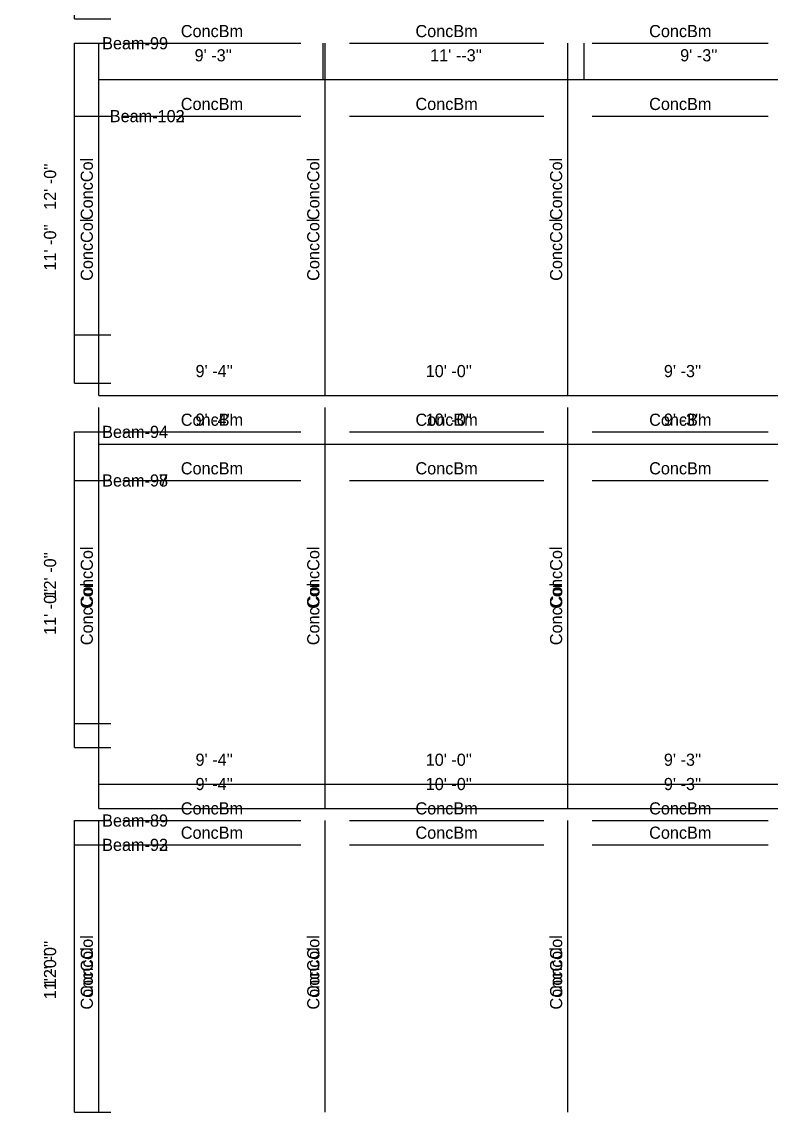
# Model space of a CAD drawing. Extents: x -38 to 2998, y -195 to 11529.
# Drawn here: x -38 to 332, y 2926 to 3467 of the extents above; entities that cross this region are included whole.
import ezdxf
from ezdxf.enums import TextEntityAlignment as Align

# ---------------------------------------------------------------- set-up
doc = ezdxf.new("R2010")
doc.units = 0
doc.header["$MEASUREMENT"] = 0
doc.layers.get('0').update_dxf_attribs({"linetype": 'CONTINUOUS'})
for name, color, linetype in [('CENTERLINES', 7, 'CONTINUOUS'), ('DIMENSIONS', 4, 'CONTINUOUS'), ('TEXT', 5, 'CONTINUOUS')]:
    doc.layers.add(name, color=color, linetype=linetype)
doc.dimstyles.get("Standard").update_dxf_attribs({"dimtxt": 0.18, "dimasz": 0.18, "dimexe": 0.18, "dimexo": 0.0625, "dimgap": 0.09, "dimtad": 0, "dimtih": 1, "dimtoh": 1, "dimdec": 4, "dimzin": 0, "dimtxsty": 'STANDARD', "dimcen": 0.09, "dimazin": 3, "dimtfac": 1, "dimtdec": 4, "dimtofl": 0, "dimtmove": 0, "dimatfit": 3, "dimtolj": 1, "dimtzin": 0})

# ---------------------------------------------------------------- blocks, each defined once
blk = doc.blocks.new('*D2128')
at = {"color": 1, "linetype": 'BYBLOCK'}
for points in [[(-8.29, 3068.29), (-7.23, 3067.23), (-16.77, 3076.77), (-15.71, 3075.71)], [(-8.29, 2924.29), (-7.23, 2923.23), (-16.77, 2932.77), (-15.71, 2931.71)]]:
    blk.add_solid(points, dxfattribs=at)
at = {"layer": 'DIMENSIONS', "color": 9, "linetype": 'BYBLOCK'}
for p, q in [((-12, 3072), (6, 3072)), ((-12, 2928), (6, 2928))]:
    blk.add_line(p, q, dxfattribs=at)
at = {"layer": 'DIMENSIONS', "color": 0, "linetype": 'BYBLOCK'}
blk.add_line((-12, 2928), (-12, 3072), dxfattribs=at)
at = {"layer": 'DIMENSIONS', "color": 0, "linetype": 'BYBLOCK', "insert": (-24, 3000), "char_height": 6, "attachment_point": 5, "rotation": 90}
blk.add_mtext("\\A1; 12' -0''", dxfattribs=at)
blk = doc.blocks.new('*D2129')
at = {"color": 1, "linetype": 'BYBLOCK'}
for points in [[(4.77, 3094.77), (3.71, 3093.71), (-3.71, 3086.29), (-4.77, 3085.23)], [(116.73, 3094.77), (115.67, 3093.71), (108.25, 3086.29), (107.19, 3085.23)]]:
    blk.add_solid(points, dxfattribs=at)
at = {"layer": 'DIMENSIONS', "color": 9, "linetype": 'BYBLOCK'}
for p, q in [((0, 3090), (0, 3108)), ((111.96, 3090), (111.96, 3108))]:
    blk.add_line(p, q, dxfattribs=at)
at = {"layer": 'DIMENSIONS', "color": 0, "linetype": 'BYBLOCK'}
blk.add_line((0, 3090), (111.96, 3090), dxfattribs=at)
at = {"layer": 'DIMENSIONS', "color": 0, "linetype": 'BYBLOCK', "insert": (55.98, 3102), "char_height": 6, "attachment_point": 5}
blk.add_mtext("\\A1; 9' -4''", dxfattribs=at)
blk = doc.blocks.new('*D2130')
at = {"color": 1, "linetype": 'BYBLOCK'}
for points in [[(116.73, 3094.77), (115.67, 3093.71), (108.25, 3086.29), (107.19, 3085.23)], [(236.73, 3094.77), (235.67, 3093.71), (228.25, 3086.29), (227.19, 3085.23)]]:
    blk.add_solid(points, dxfattribs=at)
at = {"layer": 'DIMENSIONS', "color": 9, "linetype": 'BYBLOCK'}
for p, q in [((111.96, 3090), (111.96, 3108)), ((231.96, 3090), (231.96, 3108))]:
    blk.add_line(p, q, dxfattribs=at)
at = {"layer": 'DIMENSIONS', "color": 0, "linetype": 'BYBLOCK'}
blk.add_line((111.96, 3090), (231.96, 3090), dxfattribs=at)
at = {"layer": 'DIMENSIONS', "color": 0, "linetype": 'BYBLOCK', "insert": (171.96, 3102), "char_height": 6, "attachment_point": 5}
blk.add_mtext("\\A1; 10' -0''", dxfattribs=at)
blk = doc.blocks.new('*D2131')
at = {"color": 1, "linetype": 'BYBLOCK'}
for points in [[(236.73, 3094.77), (235.67, 3093.71), (228.25, 3086.29), (227.19, 3085.23)], [(347.73, 3094.77), (346.67, 3093.71), (339.25, 3086.29), (338.19, 3085.23)]]:
    blk.add_solid(points, dxfattribs=at)
at = {"layer": 'DIMENSIONS', "color": 9, "linetype": 'BYBLOCK'}
for p, q in [((231.96, 3090), (231.96, 3108)), ((342.96, 3090), (342.96, 3108))]:
    blk.add_line(p, q, dxfattribs=at)
at = {"layer": 'DIMENSIONS', "color": 0, "linetype": 'BYBLOCK'}
blk.add_line((231.96, 3090), (342.96, 3090), dxfattribs=at)
at = {"layer": 'DIMENSIONS', "color": 0, "linetype": 'BYBLOCK', "insert": (287.46, 3102), "char_height": 6, "attachment_point": 5}
blk.add_mtext("\\A1; 9' -3''", dxfattribs=at)
blk = doc.blocks.new('*D2149')
at = {"color": 1, "linetype": 'BYBLOCK'}
for points in [[(-8.29, 3260.29), (-7.23, 3259.23), (-16.77, 3268.77), (-15.71, 3267.71)], [(-8.29, 3116.29), (-7.23, 3115.23), (-16.77, 3124.77), (-15.71, 3123.71)]]:
    blk.add_solid(points, dxfattribs=at)
at = {"layer": 'DIMENSIONS', "color": 9, "linetype": 'BYBLOCK'}
for p, q in [((-12, 3264), (6, 3264)), ((-12, 3120), (6, 3120))]:
    blk.add_line(p, q, dxfattribs=at)
at = {"layer": 'DIMENSIONS', "color": 0, "linetype": 'BYBLOCK'}
blk.add_line((-12, 3120), (-12, 3264), dxfattribs=at)
at = {"layer": 'DIMENSIONS', "color": 0, "linetype": 'BYBLOCK', "insert": (-24, 3192), "char_height": 6, "attachment_point": 5, "rotation": 90}
blk.add_mtext("\\A1; 12' -0''", dxfattribs=at)
blk = doc.blocks.new('*D2150')
at = {"color": 1, "linetype": 'BYBLOCK'}
for points in [[(4.77, 3286.77), (3.71, 3285.71), (-3.71, 3278.29), (-4.77, 3277.23)], [(116.73, 3286.77), (115.67, 3285.71), (108.25, 3278.29), (107.19, 3277.23)]]:
    blk.add_solid(points, dxfattribs=at)
at = {"layer": 'DIMENSIONS', "color": 9, "linetype": 'BYBLOCK'}
for p, q in [((0, 3282), (0, 3300)), ((111.96, 3282), (111.96, 3300))]:
    blk.add_line(p, q, dxfattribs=at)
at = {"layer": 'DIMENSIONS', "color": 0, "linetype": 'BYBLOCK'}
blk.add_line((0, 3282), (111.96, 3282), dxfattribs=at)
at = {"layer": 'DIMENSIONS', "color": 0, "linetype": 'BYBLOCK', "insert": (55.98, 3294), "char_height": 6, "attachment_point": 5}
blk.add_mtext("\\A1; 9' -4''", dxfattribs=at)
blk = doc.blocks.new('*D2151')
at = {"color": 1, "linetype": 'BYBLOCK'}
for points in [[(116.73, 3286.77), (115.67, 3285.71), (108.25, 3278.29), (107.19, 3277.23)], [(236.73, 3286.77), (235.67, 3285.71), (228.25, 3278.29), (227.19, 3277.23)]]:
    blk.add_solid(points, dxfattribs=at)
at = {"layer": 'DIMENSIONS', "color": 9, "linetype": 'BYBLOCK'}
for p, q in [((111.96, 3282), (111.96, 3300)), ((231.96, 3282), (231.96, 3300))]:
    blk.add_line(p, q, dxfattribs=at)
at = {"layer": 'DIMENSIONS', "color": 0, "linetype": 'BYBLOCK'}
blk.add_line((111.96, 3282), (231.96, 3282), dxfattribs=at)
at = {"layer": 'DIMENSIONS', "color": 0, "linetype": 'BYBLOCK', "insert": (171.96, 3294), "char_height": 6, "attachment_point": 5}
blk.add_mtext("\\A1; 10' -0''", dxfattribs=at)
blk = doc.blocks.new('*D2152')
at = {"color": 1, "linetype": 'BYBLOCK'}
for points in [[(236.73, 3286.77), (235.67, 3285.71), (228.25, 3278.29), (227.19, 3277.23)], [(347.73, 3286.77), (346.67, 3285.71), (339.25, 3278.29), (338.19, 3277.23)]]:
    blk.add_solid(points, dxfattribs=at)
at = {"layer": 'DIMENSIONS', "color": 9, "linetype": 'BYBLOCK'}
for p, q in [((231.96, 3282), (231.96, 3300)), ((342.96, 3282), (342.96, 3300))]:
    blk.add_line(p, q, dxfattribs=at)
at = {"layer": 'DIMENSIONS', "color": 0, "linetype": 'BYBLOCK'}
blk.add_line((231.96, 3282), (342.96, 3282), dxfattribs=at)
at = {"layer": 'DIMENSIONS', "color": 0, "linetype": 'BYBLOCK', "insert": (287.46, 3294), "char_height": 6, "attachment_point": 5}
blk.add_mtext("\\A1; 9' -3''", dxfattribs=at)
blk = doc.blocks.new('*D2170')
at = {"color": 1, "linetype": 'BYBLOCK'}
for points in [[(-8.29, 3452.29), (-7.23, 3451.23), (-16.77, 3460.77), (-15.71, 3459.71)], [(-8.29, 3308.29), (-7.23, 3307.23), (-16.77, 3316.77), (-15.71, 3315.71)]]:
    blk.add_solid(points, dxfattribs=at)
at = {"layer": 'DIMENSIONS', "color": 9, "linetype": 'BYBLOCK'}
for p, q in [((-12, 3456), (6, 3456)), ((-12, 3312), (6, 3312))]:
    blk.add_line(p, q, dxfattribs=at)
at = {"layer": 'DIMENSIONS', "color": 0, "linetype": 'BYBLOCK'}
blk.add_line((-12, 3312), (-12, 3456), dxfattribs=at)
at = {"layer": 'DIMENSIONS', "color": 0, "linetype": 'BYBLOCK', "insert": (-24, 3384), "char_height": 6, "attachment_point": 5, "rotation": 90}
blk.add_mtext("\\A1; 12' -0''", dxfattribs=at)
blk = doc.blocks.new('*D2171')
at = {"color": 1, "linetype": 'BYBLOCK'}
for points in [[(4.77, 3478.77), (3.71, 3477.71), (-3.71, 3470.29), (-4.77, 3469.23)], [(116.73, 3478.77), (115.67, 3477.71), (108.25, 3470.29), (107.19, 3469.23)]]:
    blk.add_solid(points, dxfattribs=at)
at = {"layer": 'DIMENSIONS', "color": 9, "linetype": 'BYBLOCK'}
for p, q in [((0, 3474), (0, 3492)), ((111.96, 3474), (111.96, 3492))]:
    blk.add_line(p, q, dxfattribs=at)
at = {"layer": 'DIMENSIONS', "color": 0, "linetype": 'BYBLOCK'}
blk.add_line((0, 3474), (111.96, 3474), dxfattribs=at)
at = {"layer": 'DIMENSIONS', "color": 0, "linetype": 'BYBLOCK', "insert": (55.98, 3486), "char_height": 6, "attachment_point": 5}
blk.add_mtext("\\A1; 9' -4''", dxfattribs=at)
blk = doc.blocks.new('*D2172')
at = {"color": 1, "linetype": 'BYBLOCK'}
for points in [[(116.73, 3478.77), (115.67, 3477.71), (108.25, 3470.29), (107.19, 3469.23)], [(236.73, 3478.77), (235.67, 3477.71), (228.25, 3470.29), (227.19, 3469.23)]]:
    blk.add_solid(points, dxfattribs=at)
at = {"layer": 'DIMENSIONS', "color": 9, "linetype": 'BYBLOCK'}
for p, q in [((111.96, 3474), (111.96, 3492)), ((231.96, 3474), (231.96, 3492))]:
    blk.add_line(p, q, dxfattribs=at)
at = {"layer": 'DIMENSIONS', "color": 0, "linetype": 'BYBLOCK'}
blk.add_line((111.96, 3474), (231.96, 3474), dxfattribs=at)
at = {"layer": 'DIMENSIONS', "color": 0, "linetype": 'BYBLOCK', "insert": (171.96, 3486), "char_height": 6, "attachment_point": 5}
blk.add_mtext("\\A1; 10' -0''", dxfattribs=at)
blk = doc.blocks.new('*D2173')
at = {"color": 1, "linetype": 'BYBLOCK'}
for points in [[(236.73, 3478.77), (235.67, 3477.71), (228.25, 3470.29), (227.19, 3469.23)], [(347.73, 3478.77), (346.67, 3477.71), (339.25, 3470.29), (338.19, 3469.23)]]:
    blk.add_solid(points, dxfattribs=at)
at = {"layer": 'DIMENSIONS', "color": 9, "linetype": 'BYBLOCK'}
for p, q in [((231.96, 3474), (231.96, 3492)), ((342.96, 3474), (342.96, 3492))]:
    blk.add_line(p, q, dxfattribs=at)
at = {"layer": 'DIMENSIONS', "color": 0, "linetype": 'BYBLOCK'}
blk.add_line((231.96, 3474), (342.96, 3474), dxfattribs=at)
at = {"layer": 'DIMENSIONS', "color": 0, "linetype": 'BYBLOCK', "insert": (287.46, 3486), "char_height": 6, "attachment_point": 5}
blk.add_mtext("\\A1; 9' -3''", dxfattribs=at)
blk = doc.blocks.new('*D2619')
at = {"color": 1, "linetype": 'BYBLOCK'}
for points in [[(-8.29, 3056.29), (-7.23, 3055.23), (-16.77, 3064.77), (-15.71, 3063.71)], [(-8.29, 2924.29), (-7.23, 2923.23), (-16.77, 2932.77), (-15.71, 2931.71)]]:
    blk.add_solid(points, dxfattribs=at)
at = {"layer": 'DIMENSIONS', "color": 9, "linetype": 'BYBLOCK'}
for p, q in [((-12, 3060), (6, 3060)), ((-12, 2928), (6, 2928))]:
    blk.add_line(p, q, dxfattribs=at)
at = {"layer": 'DIMENSIONS', "color": 0, "linetype": 'BYBLOCK'}
blk.add_line((-12, 2928), (-12, 3060), dxfattribs=at)
at = {"layer": 'DIMENSIONS', "color": 0, "linetype": 'BYBLOCK', "insert": (-24, 2994), "char_height": 6, "attachment_point": 5, "rotation": 90}
blk.add_mtext("\\A1; 11' -0''", dxfattribs=at)
blk = doc.blocks.new('*D2620')
at = {"color": 1, "linetype": 'BYBLOCK'}
for points in [[(4.77, 3082.77), (3.71, 3081.71), (-3.71, 3074.29), (-4.77, 3073.23)], [(116.73, 3082.77), (115.67, 3081.71), (108.25, 3074.29), (107.19, 3073.23)]]:
    blk.add_solid(points, dxfattribs=at)
at = {"layer": 'DIMENSIONS', "color": 9, "linetype": 'BYBLOCK'}
for p, q in [((0, 3078), (0, 3096)), ((111.96, 3078), (111.96, 3096))]:
    blk.add_line(p, q, dxfattribs=at)
at = {"layer": 'DIMENSIONS', "color": 0, "linetype": 'BYBLOCK'}
blk.add_line((0, 3078), (111.96, 3078), dxfattribs=at)
at = {"layer": 'DIMENSIONS', "color": 0, "linetype": 'BYBLOCK', "insert": (55.98, 3090), "char_height": 6, "attachment_point": 5}
blk.add_mtext("\\A1; 9' -4''", dxfattribs=at)
blk = doc.blocks.new('*D2621')
at = {"color": 1, "linetype": 'BYBLOCK'}
for points in [[(116.73, 3082.77), (115.67, 3081.71), (108.25, 3074.29), (107.19, 3073.23)], [(236.73, 3082.77), (235.67, 3081.71), (228.25, 3074.29), (227.19, 3073.23)]]:
    blk.add_solid(points, dxfattribs=at)
at = {"layer": 'DIMENSIONS', "color": 9, "linetype": 'BYBLOCK'}
for p, q in [((111.96, 3078), (111.96, 3096)), ((231.96, 3078), (231.96, 3096))]:
    blk.add_line(p, q, dxfattribs=at)
at = {"layer": 'DIMENSIONS', "color": 0, "linetype": 'BYBLOCK'}
blk.add_line((111.96, 3078), (231.96, 3078), dxfattribs=at)
at = {"layer": 'DIMENSIONS', "color": 0, "linetype": 'BYBLOCK', "insert": (171.96, 3090), "char_height": 6, "attachment_point": 5}
blk.add_mtext("\\A1; 10' -0''", dxfattribs=at)
blk = doc.blocks.new('*D2622')
at = {"color": 1, "linetype": 'BYBLOCK'}
for points in [[(236.73, 3082.77), (235.67, 3081.71), (228.25, 3074.29), (227.19, 3073.23)], [(347.73, 3082.77), (346.67, 3081.71), (339.25, 3074.29), (338.19, 3073.23)]]:
    blk.add_solid(points, dxfattribs=at)
at = {"layer": 'DIMENSIONS', "color": 9, "linetype": 'BYBLOCK'}
for p, q in [((231.96, 3078), (231.96, 3096)), ((342.96, 3078), (342.96, 3096))]:
    blk.add_line(p, q, dxfattribs=at)
at = {"layer": 'DIMENSIONS', "color": 0, "linetype": 'BYBLOCK'}
blk.add_line((231.96, 3078), (342.96, 3078), dxfattribs=at)
at = {"layer": 'DIMENSIONS', "color": 0, "linetype": 'BYBLOCK', "insert": (287.46, 3090), "char_height": 6, "attachment_point": 5}
blk.add_mtext("\\A1; 9' -3''", dxfattribs=at)
blk = doc.blocks.new('*D2640')
at = {"color": 1, "linetype": 'BYBLOCK'}
for points in [[(-8.29, 3236.29), (-7.23, 3235.23), (-16.77, 3244.77), (-15.71, 3243.71)], [(-8.29, 3104.29), (-7.23, 3103.23), (-16.77, 3112.77), (-15.71, 3111.71)]]:
    blk.add_solid(points, dxfattribs=at)
at = {"layer": 'DIMENSIONS', "color": 9, "linetype": 'BYBLOCK'}
for p, q in [((-12, 3240), (6, 3240)), ((-12, 3108), (6, 3108))]:
    blk.add_line(p, q, dxfattribs=at)
at = {"layer": 'DIMENSIONS', "color": 0, "linetype": 'BYBLOCK'}
blk.add_line((-12, 3108), (-12, 3240), dxfattribs=at)
at = {"layer": 'DIMENSIONS', "color": 0, "linetype": 'BYBLOCK', "insert": (-24, 3174), "char_height": 6, "attachment_point": 5, "rotation": 90}
blk.add_mtext("\\A1; 11' -0''", dxfattribs=at)
blk = doc.blocks.new('*D2641')
at = {"color": 1, "linetype": 'BYBLOCK'}
for points in [[(4.77, 3262.77), (3.71, 3261.71), (-3.71, 3254.29), (-4.77, 3253.23)], [(116.73, 3262.77), (115.67, 3261.71), (108.25, 3254.29), (107.19, 3253.23)]]:
    blk.add_solid(points, dxfattribs=at)
at = {"layer": 'DIMENSIONS', "color": 9, "linetype": 'BYBLOCK'}
for p, q in [((0, 3258), (0, 3276)), ((111.96, 3258), (111.96, 3276))]:
    blk.add_line(p, q, dxfattribs=at)
at = {"layer": 'DIMENSIONS', "color": 0, "linetype": 'BYBLOCK'}
blk.add_line((0, 3258), (111.96, 3258), dxfattribs=at)
at = {"layer": 'DIMENSIONS', "color": 0, "linetype": 'BYBLOCK', "insert": (55.98, 3270), "char_height": 6, "attachment_point": 5}
blk.add_mtext("\\A1; 9' -4''", dxfattribs=at)
blk = doc.blocks.new('*D2642')
at = {"color": 1, "linetype": 'BYBLOCK'}
for points in [[(116.73, 3262.77), (115.67, 3261.71), (108.25, 3254.29), (107.19, 3253.23)], [(236.73, 3262.77), (235.67, 3261.71), (228.25, 3254.29), (227.19, 3253.23)]]:
    blk.add_solid(points, dxfattribs=at)
at = {"layer": 'DIMENSIONS', "color": 9, "linetype": 'BYBLOCK'}
for p, q in [((111.96, 3258), (111.96, 3276)), ((231.96, 3258), (231.96, 3276))]:
    blk.add_line(p, q, dxfattribs=at)
at = {"layer": 'DIMENSIONS', "color": 0, "linetype": 'BYBLOCK'}
blk.add_line((111.96, 3258), (231.96, 3258), dxfattribs=at)
at = {"layer": 'DIMENSIONS', "color": 0, "linetype": 'BYBLOCK', "insert": (171.96, 3270), "char_height": 6, "attachment_point": 5}
blk.add_mtext("\\A1; 10' -0''", dxfattribs=at)
blk = doc.blocks.new('*D2643')
at = {"color": 1, "linetype": 'BYBLOCK'}
for points in [[(236.73, 3262.77), (235.67, 3261.71), (228.25, 3254.29), (227.19, 3253.23)], [(347.73, 3262.77), (346.67, 3261.71), (339.25, 3254.29), (338.19, 3253.23)]]:
    blk.add_solid(points, dxfattribs=at)
at = {"layer": 'DIMENSIONS', "color": 9, "linetype": 'BYBLOCK'}
for p, q in [((231.96, 3258), (231.96, 3276)), ((342.96, 3258), (342.96, 3276))]:
    blk.add_line(p, q, dxfattribs=at)
at = {"layer": 'DIMENSIONS', "color": 0, "linetype": 'BYBLOCK'}
blk.add_line((231.96, 3258), (342.96, 3258), dxfattribs=at)
at = {"layer": 'DIMENSIONS', "color": 0, "linetype": 'BYBLOCK', "insert": (287.46, 3270), "char_height": 6, "attachment_point": 5}
blk.add_mtext("\\A1; 9' -3''", dxfattribs=at)
blk = doc.blocks.new('*D2661')
at = {"color": 1, "linetype": 'BYBLOCK'}
for points in [[(-8.29, 3416.29), (-7.23, 3415.23), (-16.77, 3424.77), (-15.71, 3423.71)], [(-8.29, 3284.29), (-7.23, 3283.23), (-16.77, 3292.77), (-15.71, 3291.71)]]:
    blk.add_solid(points, dxfattribs=at)
at = {"layer": 'DIMENSIONS', "color": 9, "linetype": 'BYBLOCK'}
for p, q in [((-12, 3420), (6, 3420)), ((-12, 3288), (6, 3288))]:
    blk.add_line(p, q, dxfattribs=at)
at = {"layer": 'DIMENSIONS', "color": 0, "linetype": 'BYBLOCK'}
blk.add_line((-12, 3288), (-12, 3420), dxfattribs=at)
at = {"layer": 'DIMENSIONS', "color": 0, "linetype": 'BYBLOCK', "insert": (-24, 3354), "char_height": 6, "attachment_point": 5, "rotation": 90}
blk.add_mtext("\\A1; 11' -0''", dxfattribs=at)
blk = doc.blocks.new('*D2662')
at = {"color": 1, "linetype": 'BYBLOCK'}
for points in [[(4.77, 3442.77), (3.71, 3441.71), (-3.71, 3434.29), (-4.77, 3433.23)], [(115.77, 3442.77), (114.71, 3441.71), (107.29, 3434.29), (106.23, 3433.23)]]:
    blk.add_solid(points, dxfattribs=at)
at = {"layer": 'DIMENSIONS', "color": 9, "linetype": 'BYBLOCK'}
for p, q in [((0, 3438), (0, 3456)), ((111, 3438), (111, 3456))]:
    blk.add_line(p, q, dxfattribs=at)
at = {"layer": 'DIMENSIONS', "color": 0, "linetype": 'BYBLOCK'}
blk.add_line((0, 3438), (111, 3438), dxfattribs=at)
at = {"layer": 'DIMENSIONS', "color": 0, "linetype": 'BYBLOCK', "insert": (55.5, 3450), "char_height": 6, "attachment_point": 5}
blk.add_mtext("\\A1; 9' -3''", dxfattribs=at)
blk = doc.blocks.new('*D2663')
at = {"color": 1, "linetype": 'BYBLOCK'}
for points in [[(115.77, 3442.77), (114.71, 3441.71), (107.29, 3434.29), (106.23, 3433.23)], [(244.77, 3442.77), (243.71, 3441.71), (236.29, 3434.29), (235.23, 3433.23)]]:
    blk.add_solid(points, dxfattribs=at)
at = {"layer": 'DIMENSIONS', "color": 9, "linetype": 'BYBLOCK'}
for p, q in [((111, 3438), (111, 3456)), ((240, 3438), (240, 3456))]:
    blk.add_line(p, q, dxfattribs=at)
at = {"layer": 'DIMENSIONS', "color": 0, "linetype": 'BYBLOCK'}
blk.add_line((111, 3438), (240, 3438), dxfattribs=at)
at = {"layer": 'DIMENSIONS', "color": 0, "linetype": 'BYBLOCK', "insert": (175.5, 3450), "char_height": 6, "attachment_point": 5}
blk.add_mtext("\\A1; 11' --3''", dxfattribs=at)
blk = doc.blocks.new('*D2664')
at = {"color": 1, "linetype": 'BYBLOCK'}
for points in [[(244.77, 3442.77), (243.71, 3441.71), (236.29, 3434.29), (235.23, 3433.23)], [(355.77, 3442.77), (354.71, 3441.71), (347.29, 3434.29), (346.23, 3433.23)]]:
    blk.add_solid(points, dxfattribs=at)
at = {"layer": 'DIMENSIONS', "color": 9, "linetype": 'BYBLOCK'}
for p, q in [((240, 3438), (240, 3456)), ((351, 3438), (351, 3456))]:
    blk.add_line(p, q, dxfattribs=at)
at = {"layer": 'DIMENSIONS', "color": 0, "linetype": 'BYBLOCK'}
blk.add_line((240, 3438), (351, 3438), dxfattribs=at)
at = {"layer": 'DIMENSIONS', "color": 0, "linetype": 'BYBLOCK', "insert": (295.5, 3450), "char_height": 6, "attachment_point": 5}
blk.add_mtext("\\A1; 9' -3''", dxfattribs=at)
blk = doc.blocks.new('*D2677')
at = {"color": 1, "linetype": 'BYBLOCK'}
for points in [[(-8.29, 3596.29), (-7.23, 3595.23), (-16.77, 3604.77), (-15.71, 3603.71)], [(-8.29, 3464.29), (-7.23, 3463.23), (-16.77, 3472.77), (-15.71, 3471.71)]]:
    blk.add_solid(points, dxfattribs=at)
at = {"layer": 'DIMENSIONS', "color": 9, "linetype": 'BYBLOCK'}
for p, q in [((-12, 3600), (6, 3600)), ((-12, 3468), (6, 3468))]:
    blk.add_line(p, q, dxfattribs=at)
at = {"layer": 'DIMENSIONS', "color": 0, "linetype": 'BYBLOCK'}
blk.add_line((-12, 3468), (-12, 3600), dxfattribs=at)
at = {"layer": 'DIMENSIONS', "color": 0, "linetype": 'BYBLOCK', "insert": (-24, 3534), "char_height": 6, "attachment_point": 5, "rotation": 90}
blk.add_mtext("\\A1; 11' -0''", dxfattribs=at)
blk = doc.blocks.new('*D3089')
at = {"color": 1, "linetype": 'BYBLOCK'}
for points in [[(-8.29, 3056.29), (-7.23, 3055.23), (-16.77, 3064.77), (-15.71, 3063.71)], [(-8.29, 2924.29), (-7.23, 2923.23), (-16.77, 2932.77), (-15.71, 2931.71)]]:
    blk.add_solid(points, dxfattribs=at)
at = {"layer": 'DIMENSIONS', "color": 9, "linetype": 'BYBLOCK'}
for p, q in [((-12, 3060), (6, 3060)), ((-12, 2928), (6, 2928))]:
    blk.add_line(p, q, dxfattribs=at)
at = {"layer": 'DIMENSIONS', "color": 0, "linetype": 'BYBLOCK'}
blk.add_line((-12, 2928), (-12, 3060), dxfattribs=at)
at = {"layer": 'DIMENSIONS', "color": 0, "linetype": 'BYBLOCK', "insert": (-24, 2994), "char_height": 6, "attachment_point": 5, "rotation": 90}
blk.add_mtext("\\A1; 11' -0''", dxfattribs=at)
blk = doc.blocks.new('*D3090')
at = {"color": 1, "linetype": 'BYBLOCK'}
for points in [[(4.77, 3082.77), (3.71, 3081.71), (-3.71, 3074.29), (-4.77, 3073.23)], [(116.73, 3082.77), (115.67, 3081.71), (108.25, 3074.29), (107.19, 3073.23)]]:
    blk.add_solid(points, dxfattribs=at)
at = {"layer": 'DIMENSIONS', "color": 9, "linetype": 'BYBLOCK'}
for p, q in [((0, 3078), (0, 3096)), ((111.96, 3078), (111.96, 3096))]:
    blk.add_line(p, q, dxfattribs=at)
at = {"layer": 'DIMENSIONS', "color": 0, "linetype": 'BYBLOCK'}
blk.add_line((0, 3078), (111.96, 3078), dxfattribs=at)
at = {"layer": 'DIMENSIONS', "color": 0, "linetype": 'BYBLOCK', "insert": (55.98, 3090), "char_height": 6, "attachment_point": 5}
blk.add_mtext("\\A1; 9' -4''", dxfattribs=at)
blk = doc.blocks.new('*D3091')
at = {"color": 1, "linetype": 'BYBLOCK'}
for points in [[(116.73, 3082.77), (115.67, 3081.71), (108.25, 3074.29), (107.19, 3073.23)], [(236.73, 3082.77), (235.67, 3081.71), (228.25, 3074.29), (227.19, 3073.23)]]:
    blk.add_solid(points, dxfattribs=at)
at = {"layer": 'DIMENSIONS', "color": 9, "linetype": 'BYBLOCK'}
for p, q in [((111.96, 3078), (111.96, 3096)), ((231.96, 3078), (231.96, 3096))]:
    blk.add_line(p, q, dxfattribs=at)
at = {"layer": 'DIMENSIONS', "color": 0, "linetype": 'BYBLOCK'}
blk.add_line((111.96, 3078), (231.96, 3078), dxfattribs=at)
at = {"layer": 'DIMENSIONS', "color": 0, "linetype": 'BYBLOCK', "insert": (171.96, 3090), "char_height": 6, "attachment_point": 5}
blk.add_mtext("\\A1; 10' -0''", dxfattribs=at)
blk = doc.blocks.new('*D3092')
at = {"color": 1, "linetype": 'BYBLOCK'}
for points in [[(236.73, 3082.77), (235.67, 3081.71), (228.25, 3074.29), (227.19, 3073.23)], [(347.73, 3082.77), (346.67, 3081.71), (339.25, 3074.29), (338.19, 3073.23)]]:
    blk.add_solid(points, dxfattribs=at)
at = {"layer": 'DIMENSIONS', "color": 9, "linetype": 'BYBLOCK'}
for p, q in [((231.96, 3078), (231.96, 3096)), ((342.96, 3078), (342.96, 3096))]:
    blk.add_line(p, q, dxfattribs=at)
at = {"layer": 'DIMENSIONS', "color": 0, "linetype": 'BYBLOCK'}
blk.add_line((231.96, 3078), (342.96, 3078), dxfattribs=at)
at = {"layer": 'DIMENSIONS', "color": 0, "linetype": 'BYBLOCK', "insert": (287.46, 3090), "char_height": 6, "attachment_point": 5}
blk.add_mtext("\\A1; 9' -3''", dxfattribs=at)
blk = doc.blocks.new('*D3110')
at = {"color": 1, "linetype": 'BYBLOCK'}
for points in [[(-8.29, 3236.29), (-7.23, 3235.23), (-16.77, 3244.77), (-15.71, 3243.71)], [(-8.29, 3104.29), (-7.23, 3103.23), (-16.77, 3112.77), (-15.71, 3111.71)]]:
    blk.add_solid(points, dxfattribs=at)
at = {"layer": 'DIMENSIONS', "color": 9, "linetype": 'BYBLOCK'}
for p, q in [((-12, 3240), (6, 3240)), ((-12, 3108), (6, 3108))]:
    blk.add_line(p, q, dxfattribs=at)
at = {"layer": 'DIMENSIONS', "color": 0, "linetype": 'BYBLOCK'}
blk.add_line((-12, 3108), (-12, 3240), dxfattribs=at)
at = {"layer": 'DIMENSIONS', "color": 0, "linetype": 'BYBLOCK', "insert": (-24, 3174), "char_height": 6, "attachment_point": 5, "rotation": 90}
blk.add_mtext("\\A1; 11' -0''", dxfattribs=at)
blk = doc.blocks.new('*D3111')
at = {"color": 1, "linetype": 'BYBLOCK'}
for points in [[(4.77, 3262.77), (3.71, 3261.71), (-3.71, 3254.29), (-4.77, 3253.23)], [(116.73, 3262.77), (115.67, 3261.71), (108.25, 3254.29), (107.19, 3253.23)]]:
    blk.add_solid(points, dxfattribs=at)
at = {"layer": 'DIMENSIONS', "color": 9, "linetype": 'BYBLOCK'}
for p, q in [((0, 3258), (0, 3276)), ((111.96, 3258), (111.96, 3276))]:
    blk.add_line(p, q, dxfattribs=at)
at = {"layer": 'DIMENSIONS', "color": 0, "linetype": 'BYBLOCK'}
blk.add_line((0, 3258), (111.96, 3258), dxfattribs=at)
at = {"layer": 'DIMENSIONS', "color": 0, "linetype": 'BYBLOCK', "insert": (55.98, 3270), "char_height": 6, "attachment_point": 5}
blk.add_mtext("\\A1; 9' -4''", dxfattribs=at)
blk = doc.blocks.new('*D3112')
at = {"color": 1, "linetype": 'BYBLOCK'}
for points in [[(116.73, 3262.77), (115.67, 3261.71), (108.25, 3254.29), (107.19, 3253.23)], [(236.73, 3262.77), (235.67, 3261.71), (228.25, 3254.29), (227.19, 3253.23)]]:
    blk.add_solid(points, dxfattribs=at)
at = {"layer": 'DIMENSIONS', "color": 9, "linetype": 'BYBLOCK'}
for p, q in [((111.96, 3258), (111.96, 3276)), ((231.96, 3258), (231.96, 3276))]:
    blk.add_line(p, q, dxfattribs=at)
at = {"layer": 'DIMENSIONS', "color": 0, "linetype": 'BYBLOCK'}
blk.add_line((111.96, 3258), (231.96, 3258), dxfattribs=at)
at = {"layer": 'DIMENSIONS', "color": 0, "linetype": 'BYBLOCK', "insert": (171.96, 3270), "char_height": 6, "attachment_point": 5}
blk.add_mtext("\\A1; 10' -0''", dxfattribs=at)
blk = doc.blocks.new('*D3113')
at = {"color": 1, "linetype": 'BYBLOCK'}
for points in [[(236.73, 3262.77), (235.67, 3261.71), (228.25, 3254.29), (227.19, 3253.23)], [(347.73, 3262.77), (346.67, 3261.71), (339.25, 3254.29), (338.19, 3253.23)]]:
    blk.add_solid(points, dxfattribs=at)
at = {"layer": 'DIMENSIONS', "color": 9, "linetype": 'BYBLOCK'}
for p, q in [((231.96, 3258), (231.96, 3276)), ((342.96, 3258), (342.96, 3276))]:
    blk.add_line(p, q, dxfattribs=at)
at = {"layer": 'DIMENSIONS', "color": 0, "linetype": 'BYBLOCK'}
blk.add_line((231.96, 3258), (342.96, 3258), dxfattribs=at)
at = {"layer": 'DIMENSIONS', "color": 0, "linetype": 'BYBLOCK', "insert": (287.46, 3270), "char_height": 6, "attachment_point": 5}
blk.add_mtext("\\A1; 9' -3''", dxfattribs=at)
blk = doc.blocks.new('*D3131')
at = {"color": 1, "linetype": 'BYBLOCK'}
for points in [[(-8.29, 3416.29), (-7.23, 3415.23), (-16.77, 3424.77), (-15.71, 3423.71)], [(-8.29, 3284.29), (-7.23, 3283.23), (-16.77, 3292.77), (-15.71, 3291.71)]]:
    blk.add_solid(points, dxfattribs=at)
at = {"layer": 'DIMENSIONS', "color": 9, "linetype": 'BYBLOCK'}
for p, q in [((-12, 3420), (6, 3420)), ((-12, 3288), (6, 3288))]:
    blk.add_line(p, q, dxfattribs=at)
at = {"layer": 'DIMENSIONS', "color": 0, "linetype": 'BYBLOCK'}
blk.add_line((-12, 3288), (-12, 3420), dxfattribs=at)
at = {"layer": 'DIMENSIONS', "color": 0, "linetype": 'BYBLOCK', "insert": (-24, 3354), "char_height": 6, "attachment_point": 5, "rotation": 90}
blk.add_mtext("\\A1; 11' -0''", dxfattribs=at)
blk = doc.blocks.new('*D3132')
at = {"color": 1, "linetype": 'BYBLOCK'}
for points in [[(4.77, 3442.77), (3.71, 3441.71), (-3.71, 3434.29), (-4.77, 3433.23)], [(115.77, 3442.77), (114.71, 3441.71), (107.29, 3434.29), (106.23, 3433.23)]]:
    blk.add_solid(points, dxfattribs=at)
at = {"layer": 'DIMENSIONS', "color": 9, "linetype": 'BYBLOCK'}
for p, q in [((0, 3438), (0, 3456)), ((111, 3438), (111, 3456))]:
    blk.add_line(p, q, dxfattribs=at)
at = {"layer": 'DIMENSIONS', "color": 0, "linetype": 'BYBLOCK'}
blk.add_line((0, 3438), (111, 3438), dxfattribs=at)
at = {"layer": 'DIMENSIONS', "color": 0, "linetype": 'BYBLOCK', "insert": (55.5, 3450), "char_height": 6, "attachment_point": 5}
blk.add_mtext("\\A1; 9' -3''", dxfattribs=at)
blk = doc.blocks.new('*D3133')
at = {"color": 1, "linetype": 'BYBLOCK'}
for points in [[(115.77, 3442.77), (114.71, 3441.71), (107.29, 3434.29), (106.23, 3433.23)], [(244.77, 3442.77), (243.71, 3441.71), (236.29, 3434.29), (235.23, 3433.23)]]:
    blk.add_solid(points, dxfattribs=at)
at = {"layer": 'DIMENSIONS', "color": 9, "linetype": 'BYBLOCK'}
for p, q in [((111, 3438), (111, 3456)), ((240, 3438), (240, 3456))]:
    blk.add_line(p, q, dxfattribs=at)
at = {"layer": 'DIMENSIONS', "color": 0, "linetype": 'BYBLOCK'}
blk.add_line((111, 3438), (240, 3438), dxfattribs=at)
at = {"layer": 'DIMENSIONS', "color": 0, "linetype": 'BYBLOCK', "insert": (175.5, 3450), "char_height": 6, "attachment_point": 5}
blk.add_mtext("\\A1; 11' --3''", dxfattribs=at)
blk = doc.blocks.new('*D3134')
at = {"color": 1, "linetype": 'BYBLOCK'}
for points in [[(244.77, 3442.77), (243.71, 3441.71), (236.29, 3434.29), (235.23, 3433.23)], [(355.77, 3442.77), (354.71, 3441.71), (347.29, 3434.29), (346.23, 3433.23)]]:
    blk.add_solid(points, dxfattribs=at)
at = {"layer": 'DIMENSIONS', "color": 9, "linetype": 'BYBLOCK'}
for p, q in [((240, 3438), (240, 3456)), ((351, 3438), (351, 3456))]:
    blk.add_line(p, q, dxfattribs=at)
at = {"layer": 'DIMENSIONS', "color": 0, "linetype": 'BYBLOCK'}
blk.add_line((240, 3438), (351, 3438), dxfattribs=at)
at = {"layer": 'DIMENSIONS', "color": 0, "linetype": 'BYBLOCK', "insert": (295.5, 3450), "char_height": 6, "attachment_point": 5}
blk.add_mtext("\\A1; 9' -3''", dxfattribs=at)
blk = doc.blocks.new('*D3147')
at = {"color": 1, "linetype": 'BYBLOCK'}
for points in [[(-8.29, 3596.29), (-7.23, 3595.23), (-16.77, 3604.77), (-15.71, 3603.71)], [(-8.29, 3464.29), (-7.23, 3463.23), (-16.77, 3472.77), (-15.71, 3471.71)]]:
    blk.add_solid(points, dxfattribs=at)
at = {"layer": 'DIMENSIONS', "color": 9, "linetype": 'BYBLOCK'}
for p, q in [((-12, 3600), (6, 3600)), ((-12, 3468), (6, 3468))]:
    blk.add_line(p, q, dxfattribs=at)
at = {"layer": 'DIMENSIONS', "color": 0, "linetype": 'BYBLOCK'}
blk.add_line((-12, 3468), (-12, 3600), dxfattribs=at)
at = {"layer": 'DIMENSIONS', "color": 0, "linetype": 'BYBLOCK', "insert": (-24, 3534), "char_height": 6, "attachment_point": 5, "rotation": 90}
blk.add_mtext("\\A1; 11' -0''", dxfattribs=at)

msp = doc.modelspace()

# ---------------------------------------------------------------- linework, layer by layer
at = {"layer": 'CENTERLINES', "color": 0, "linetype": 'CONTINUOUS'}
for p, q in [((0, 3312), (0, 3456)), ((12, 3456), (99.96, 3456)), ((111.96, 3312), (111.96, 3456)), ((123.96, 3456), (219.96, 3456)), ((231.96, 3312), (231.96, 3456)), ((243.96, 3456), (330.96, 3456)), ((0, 3288), (0, 3420)), ((0, 3288), (0, 3420)), ((12, 3420), (99.96, 3420)), ((12, 3420), (99.96, 3420)), ((111.96, 3288), (111.96, 3420)), ((111.96, 3288), (111.96, 3420)), ((123.96, 3420), (219.96, 3420)), ((123.96, 3420), (219.96, 3420)), ((231.96, 3288), (231.96, 3420)), ((231.96, 3288), (231.96, 3420)), ((243.96, 3420), (330.96, 3420)), ((243.96, 3420), (330.96, 3420)), ((0, 3120), (0, 3264)), ((12, 3264), (99.96, 3264)), ((111.96, 3120), (111.96, 3264)), ((123.96, 3264), (219.96, 3264)), ((231.96, 3120), (231.96, 3264)), ((243.96, 3264), (330.96, 3264)), ((0, 3108), (0, 3240)), ((0, 3108), (0, 3240)), ((12, 3240), (99.96, 3240)), ((12, 3240), (99.96, 3240)), ((111.96, 3108), (111.96, 3240)), ((111.96, 3108), (111.96, 3240)), ((123.96, 3240), (219.96, 3240)), ((123.96, 3240), (219.96, 3240)), ((231.96, 3108), (231.96, 3240)), ((231.96, 3108), (231.96, 3240)), ((243.96, 3240), (330.96, 3240)), ((243.96, 3240), (330.96, 3240)), ((0, 2928), (0, 3072)), ((12, 3072), (99.96, 3072)), ((111.96, 2928), (111.96, 3072)), ((123.96, 3072), (219.96, 3072)), ((231.96, 2928), (231.96, 3072)), ((243.96, 3072), (330.96, 3072)), ((0, 2928), (0, 3060)), ((0, 2928), (0, 3060)), ((12, 3060), (99.96, 3060)), ((12, 3060), (99.96, 3060)), ((111.96, 2928), (111.96, 3060)), ((111.96, 2928), (111.96, 3060)), ((123.96, 3060), (219.96, 3060)), ((123.96, 3060), (219.96, 3060)), ((231.96, 2928), (231.96, 3060)), ((231.96, 2928), (231.96, 3060)), ((243.96, 3060), (330.96, 3060)), ((243.96, 3060), (330.96, 3060))]:
    msp.add_line(p, q, dxfattribs=at)

# ---------------------------------------------------------------- texts
at = {"layer": 'TEXT', "color": 0}
for s, p in [('ConcBm', (55.98, 3462)), ('ConcBm', (171.96, 3462)), ('ConcBm', (287.46, 3462)), ('Beam-99', (18, 3456)), ('ConcBm', (55.98, 3426)), ('ConcBm', (55.98, 3426)), ('ConcBm', (171.96, 3426)), ('ConcBm', (171.96, 3426)), ('ConcBm', (287.46, 3426)), ('ConcBm', (287.46, 3426)), ('Beam-103', (24, 3420)), ('Beam-102', (24, 3420)), ('ConcBm', (55.98, 3270)), ('ConcBm', (171.96, 3270)), ('ConcBm', (287.46, 3270)), ('Beam-94', (18, 3264)), ('ConcBm', (55.98, 3246)), ('ConcBm', (55.98, 3246)), ('ConcBm', (171.96, 3246)), ('ConcBm', (171.96, 3246)), ('ConcBm', (287.46, 3246)), ('ConcBm', (287.46, 3246)), ('Beam-98', (18, 3240)), ('Beam-97', (18, 3240)), ('ConcBm', (55.98, 3078)), ('ConcBm', (171.96, 3078)), ('ConcBm', (287.46, 3078)), ('Beam-89', (18, 3072)), ('ConcBm', (55.98, 3066)), ('ConcBm', (55.98, 3066)), ('ConcBm', (171.96, 3066)), ('ConcBm', (171.96, 3066)), ('ConcBm', (287.46, 3066)), ('ConcBm', (287.46, 3066)), ('Beam-93', (18, 3060)), ('Beam-92', (18, 3060))]:
    msp.add_text(s, height=6, dxfattribs=at).set_placement(p, align=Align.MIDDLE)
for p in [(-6, 3384), (105.96, 3384), (225.96, 3384), (-6, 3354), (-6, 3354), (105.96, 3354), (105.96, 3354), (225.96, 3354), (225.96, 3354), (-6, 3192), (105.96, 3192), (225.96, 3192), (-6, 3174), (-6, 3174), (105.96, 3174), (105.96, 3174), (225.96, 3174), (225.96, 3174), (-6, 3000), (105.96, 3000), (225.96, 3000), (-6, 2994), (-6, 2994), (105.96, 2994), (105.96, 2994), (225.96, 2994), (225.96, 2994)]:
    msp.add_text('ConcCol', height=6, rotation=90, dxfattribs=at).set_placement(p, align=Align.MIDDLE)

# ---------------------------------------------------------------- dimensions: what is measured, and where the dimension line sits
at = {"layer": 'DIMENSIONS'}
for base, p1, p2, picture, middle in [((-12, 3600), (-24, 3468), (-24, 3600), '*D2677', (-24, 3534)), ((-12, 3600), (-24, 3468), (-24, 3600), '*D3147', (-24, 3534)), ((111.96, 3474), (0, 3462), (111.96, 3462), '*D2171', (55.98, 3462)), ((231.96, 3474), (111.96, 3462), (231.96, 3462), '*D2172', (171.96, 3462)), ((342.96, 3474), (231.96, 3462), (342.96, 3462), '*D2173', (287.46, 3462)), ((-12, 3456), (-24, 3312), (-24, 3456), '*D2170', (-24, 3384)), ((111, 3438), (0, 3426), (111, 3426), '*D2662', (55.5, 3426)), ((111, 3438), (0, 3426), (111, 3426), '*D3132', (55.5, 3426)), ((240, 3438), (111, 3426), (240, 3426), '*D2663', (175.5, 3426)), ((240, 3438), (111, 3426), (240, 3426), '*D3133', (175.5, 3426)), ((351, 3438), (240, 3426), (351, 3426), '*D2664', (295.5, 3426)), ((351, 3438), (240, 3426), (351, 3426), '*D3134', (295.5, 3426)), ((-12, 3420), (-24, 3288), (-24, 3420), '*D2661', (-24, 3354)), ((-12, 3420), (-24, 3288), (-24, 3420), '*D3131', (-24, 3354)), ((111.96, 3282), (0, 3270), (111.96, 3270), '*D2150', (55.98, 3270)), ((231.96, 3282), (111.96, 3270), (231.96, 3270), '*D2151', (171.96, 3270)), ((342.96, 3282), (231.96, 3270), (342.96, 3270), '*D2152', (287.46, 3270)), ((111.96, 3258), (0, 3246), (111.96, 3246), '*D2641', (55.98, 3246)), ((111.96, 3258), (0, 3246), (111.96, 3246), '*D3111', (55.98, 3246)), ((231.96, 3258), (111.96, 3246), (231.96, 3246), '*D2642', (171.96, 3246)), ((231.96, 3258), (111.96, 3246), (231.96, 3246), '*D3112', (171.96, 3246)), ((342.96, 3258), (231.96, 3246), (342.96, 3246), '*D2643', (287.46, 3246)), ((342.96, 3258), (231.96, 3246), (342.96, 3246), '*D3113', (287.46, 3246)), ((-12, 3264), (-24, 3120), (-24, 3264), '*D2149', (-24, 3192)), ((-12, 3240), (-24, 3108), (-24, 3240), '*D2640', (-24, 3174)), ((-12, 3240), (-24, 3108), (-24, 3240), '*D3110', (-24, 3174)), ((111.96, 3090), (0, 3078), (111.96, 3078), '*D2129', (55.98, 3078)), ((231.96, 3090), (111.96, 3078), (231.96, 3078), '*D2130', (171.96, 3078)), ((342.96, 3090), (231.96, 3078), (342.96, 3078), '*D2131', (287.46, 3078)), ((111.96, 3078), (0, 3066), (111.96, 3066), '*D2620', (55.98, 3066)), ((111.96, 3078), (0, 3066), (111.96, 3066), '*D3090', (55.98, 3066)), ((231.96, 3078), (111.96, 3066), (231.96, 3066), '*D2621', (171.96, 3066)), ((231.96, 3078), (111.96, 3066), (231.96, 3066), '*D3091', (171.96, 3066)), ((342.96, 3078), (231.96, 3066), (342.96, 3066), '*D2622', (287.46, 3066)), ((342.96, 3078), (231.96, 3066), (342.96, 3066), '*D3092', (287.46, 3066)), ((-12, 3072), (-24, 2928), (-24, 3072), '*D2128', (-24, 3000)), ((-12, 3060), (-24, 2928), (-24, 3060), '*D2619', (-24, 2994)), ((-12, 3060), (-24, 2928), (-24, 3060), '*D3089', (-24, 2994))]:
    dim = msp.add_linear_dim(base=base, p1=p1, p2=p2, dimstyle='STANDARD', dxfattribs=at)
    dim.commit()
    dim.dimension.update_dxf_attribs({"geometry": picture, "text_midpoint": middle})

doc.saveas('drawing.dxf')
